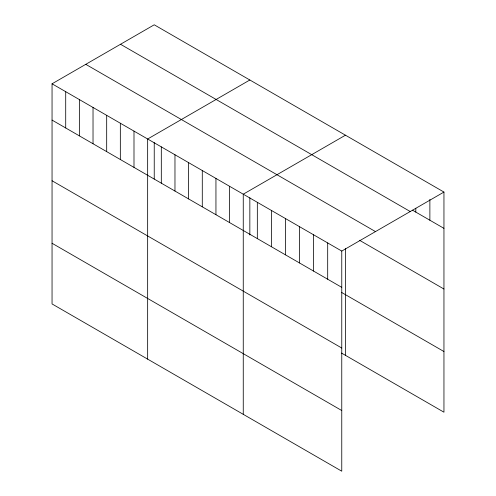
<?xml version="1.0" encoding="UTF-8"?>
<svg xmlns="http://www.w3.org/2000/svg" width="496" height="496" viewBox="0 0 496 496"><rect width="100%" height="100%" fill="white"/><g stroke="black" fill="none" stroke-linecap="round" stroke-linejoin="round"><path stroke-width="0.74" d="M52.049 83.799L341.763 251.063L341.763 471.2L52.049 303.936L52.049 83.799L154.237 24.8L443.951 192.064L443.951 412.201L341.546 353.078M249.841 79.999L147.653 138.998L147.653 359.135M345.452 135.197L243.257 194.19L243.257 414.327M341.763 251.063L443.951 192.064M412.455 210.168L443.951 228.352M120.516 44.268L410.229 211.532M85.771 64.331L375.484 231.595M359.519 240.275L443.951 289.025M52.049 120.088L341.763 287.351M341.546 292.411L443.951 351.534M52.049 180.755L341.763 348.018M52.049 243.263L341.763 410.527M429.877 199.38L429.877 220.23M415.809 208.246L415.809 212.102M345.452 248.527L345.452 355.334M327.689 242.941L327.689 279.229M313.621 234.813L313.621 271.101M299.547 226.691L299.547 262.979M285.473 218.569L285.473 254.851M271.405 210.44L271.405 246.729M257.331 202.318L257.331 238.607M249.841 197.792L249.841 234.999M229.605 186.31L229.605 222.592M215.946 178.424L215.946 214.712M202.287 170.537L202.287 206.826M188.629 162.651L188.629 198.939M174.97 154.764L174.97 191.053M161.312 146.878L161.312 183.167M154.237 142.594L154.237 179.056M133.994 131.111L133.994 167.4M120.336 123.225L120.336 159.514M106.683 115.339L106.683 151.627M93.025 107.452L93.025 143.741M79.366 99.566L79.366 135.854M65.708 91.686L65.708 127.968"/></g></svg>
